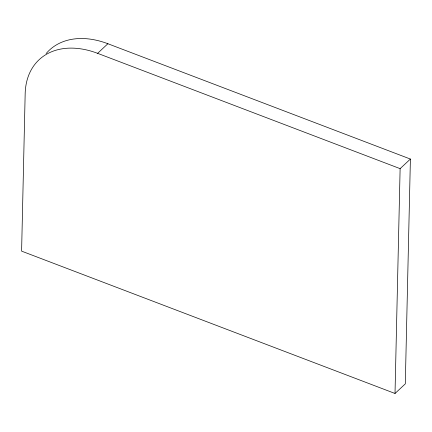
<?xml version="1.0" encoding="UTF-8"?>
<svg xmlns="http://www.w3.org/2000/svg" width="432" height="432" viewBox="0 0 432 432"><rect width="100%" height="100%" fill="white"/><g stroke="black" fill="none" stroke-linecap="round" stroke-linejoin="round"><path stroke-width="0.65" d="M107.887 43.735L97.605 53.33A83.5 57.769 47 0 0 25.169 93.755L21.6 251.132L395.015 393.476L400.118 168.647L410.4 159.052L107.887 43.735A83.5 57.769 47 0 0 46.121 53.568M410.4 159.052L405.297 383.875L395.015 393.476M97.605 53.33L400.118 168.647"/></g></svg>
